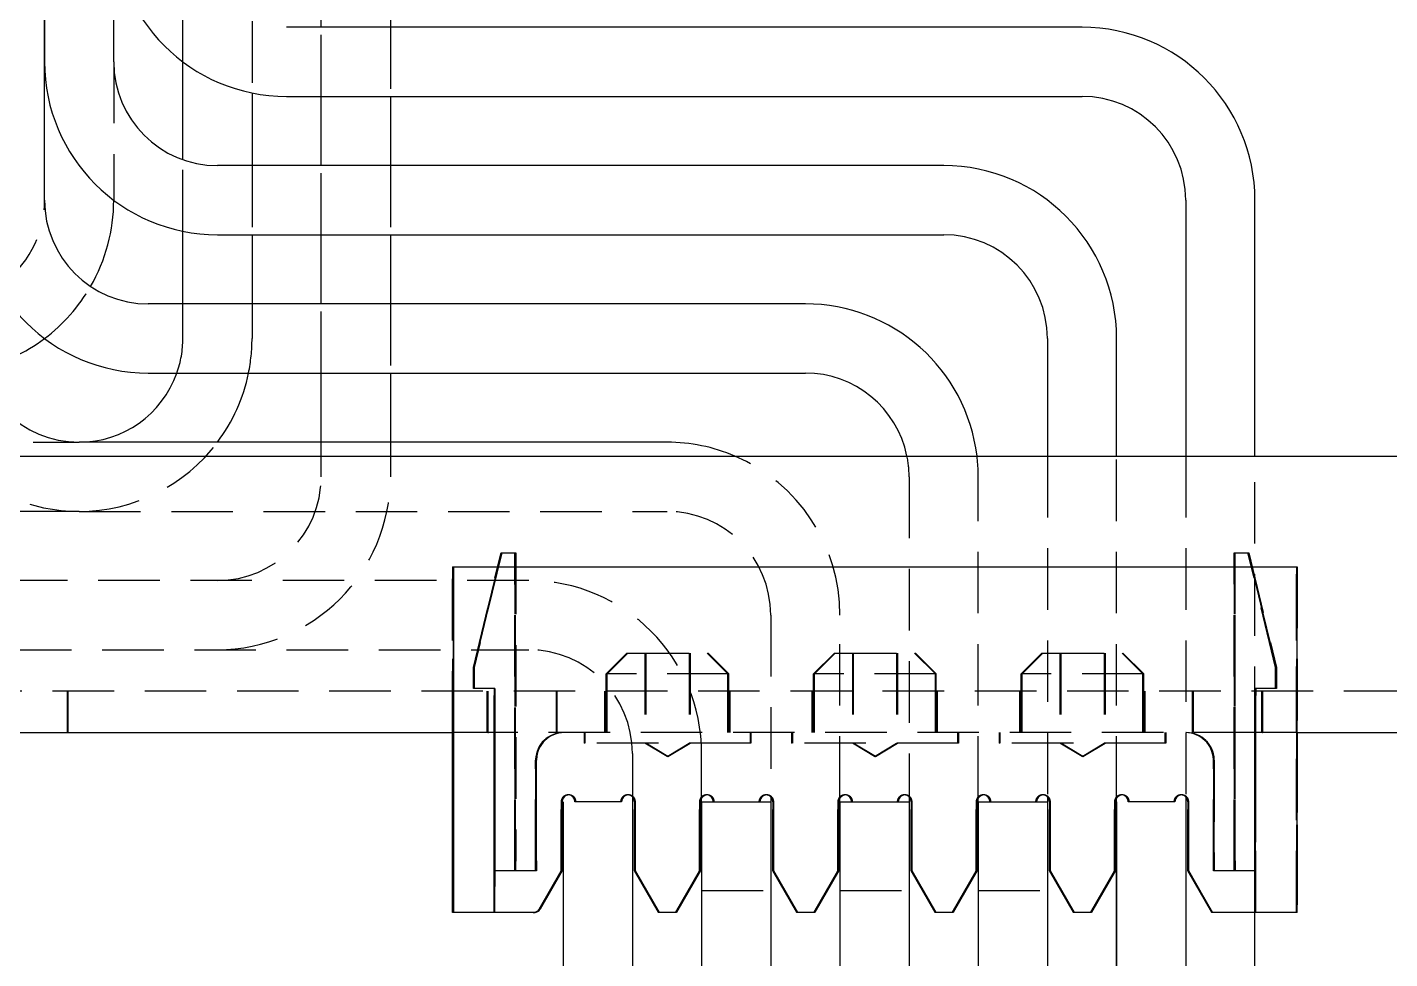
# Model space of a CAD drawing. Header units: millimetres. Extents: x -116965 to 323937, y 291661 to 566926.
# Drawn here: x -23653.8 to -23583.4, y 302900.7 to 302948.9 of the extents above; entities that cross this region are included whole.
import ezdxf

# ---------------------------------------------------------------- set-up
doc = ezdxf.new("R2010")
doc.units = ezdxf.units.MM
doc.linetypes.add('HIDDEN2', pattern=[4.7625, 3.175, -1.5875])
doc.layers.add('ALPHA', color=255, linetype='Continuous')
doc.layers.add('Pointille_Court', color=40, linetype='HIDDEN2', lineweight=25)

msp = doc.modelspace()

# ---------------------------------------------------------------- linework, layer by layer
at = {"layer": 'ALPHA'}
for p, q in [((-23652.882065, 302939.925527), (-23652.882065, 302955.996955)), ((-23652.882065, 302955.996955), (-23652.882065, 302947.068384)), ((-23649.310636, 302947.068384), (-23649.310636, 302955.996955)), ((-23638.596351, 302948.854098), (-23638.596351, 302955.996953)), ((-23635.024922, 302955.996955), (-23635.024922, 302948.854098)), ((-23599.310636, 302948.854098), (-23640.382065, 302948.854098)), ((-23645.739208, 302942.017621), (-23645.739208, 302947.068384)), ((-23642.167779, 302945.463063), (-23642.167779, 302941.711241)), ((-23640.382065, 302945.28267), (-23599.310636, 302945.28267)), ((-23638.596351, 302941.711241), (-23638.596351, 302945.28267)), ((-23635.024922, 302945.28267), (-23635.024922, 302941.711241)), ((-23606.453493, 302941.711241), (-23643.953493, 302941.711241)), ((-23593.953493, 302939.925527), (-23593.953493, 302926.711241)), ((-23590.382065, 302926.711241), (-23590.382065, 302939.925527)), ((-23645.739208, 302934.568384), (-23645.739208, 302938.320206)), ((-23643.953493, 302938.139813), (-23606.453493, 302938.139813)), ((-23642.167779, 302938.139813), (-23642.167779, 302934.568384)), ((-23638.596351, 302934.568384), (-23638.596351, 302938.139813)), ((-23635.024922, 302938.139813), (-23635.024922, 302934.568384)), ((-23613.596351, 302934.568384), (-23647.524922, 302934.568384)), ((-23601.096351, 302932.78267), (-23601.096351, 302926.711241)), ((-23597.524922, 302926.711241), (-23597.524922, 302932.78267)), ((-23647.524922, 302930.996955), (-23613.596351, 302930.996955)), ((-23638.596351, 302927.425527), (-23638.596351, 302930.996955)), ((-23635.024922, 302930.996955), (-23635.024922, 302927.425527)), ((-23620.739208, 302927.425527), (-23651.096351, 302927.425527)), ((-23814.987161, 302926.711241), (-23494.272881, 302926.711241)), ((-23631.772438, 302912.425527), (-23631.772266, 302920.996955)), ((-23631.772266, 302920.996955), (-23631.771858, 302920.996955)), ((-23631.771858, 302920.996955), (-23588.200431, 302920.996955)), ((-23631.771858, 302920.996955), (-23631.771858, 302903.139813)), ((-23588.200431, 302903.139813), (-23588.200431, 302920.996955)), ((-23677.486143, 302912.425527), (-23631.772438, 302912.425527)), ((-23631.813694, 302903.139813), (-23631.813694, 302912.425527)), ((-23631.813114, 302912.425527), (-23631.813114, 302903.139813)), ((-23631.808152, 302903.139813), (-23631.808152, 302912.425527)), ((-23631.807573, 302912.425527), (-23631.807573, 302903.139813)), ((-23631.77798, 302903.139813), (-23631.77798, 302912.425527)), ((-23631.7774, 302912.425527), (-23631.7774, 302903.139813)), ((-23631.772438, 302903.139813), (-23631.772438, 302912.425527)), ((-23588.200431, 302912.425527), (-23542.486725, 302912.425527)), ((-23588.193821, 302903.139813), (-23588.193821, 302912.425527)), ((-23622.524922, 302909.137493), (-23622.524922, 302873.139813)), ((-23618.953493, 302908.854098), (-23618.953493, 302909.064237)), ((-23615.382065, 302909.137493), (-23615.382065, 302908.854098)), ((-23611.810636, 302908.854098), (-23611.810636, 302909.064238)), ((-23608.239208, 302909.137493), (-23608.239208, 302908.854098)), ((-23604.667779, 302908.854098), (-23604.667779, 302909.064238)), ((-23601.096351, 302909.137493), (-23601.096351, 302908.854098)), ((-23597.524922, 302873.139813), (-23597.524922, 302909.064238)), ((-23593.953493, 302909.137493), (-23593.953493, 302873.139813)), ((-23626.164716, 302908.854098), (-23626.164716, 302905.28267)), ((-23626.158107, 302908.854098), (-23626.158107, 302905.28267)), ((-23626.096351, 302908.854098), (-23626.096351, 302819.568384)), ((-23625.486144, 302908.854098), (-23625.492266, 302908.854098)), ((-23625.456551, 302908.854098), (-23625.486144, 302908.854098)), ((-23625.45043, 302908.854098), (-23625.456551, 302908.854098)), ((-23623.093287, 302908.854098), (-23625.45043, 302908.854098)), ((-23623.086679, 302908.854098), (-23623.093287, 302908.854098)), ((-23622.524922, 302908.854098), (-23622.524922, 302819.568384)), ((-23622.385123, 302908.854098), (-23622.385123, 302905.28267)), ((-23622.379001, 302905.28267), (-23622.379001, 302908.854098)), ((-23619.021859, 302908.854098), (-23619.021859, 302905.28267)), ((-23618.953493, 302908.854098), (-23615.382065, 302908.854098)), ((-23618.953493, 302908.854098), (-23618.953493, 302819.568384)), ((-23615.382065, 302908.854098), (-23615.382065, 302819.568384)), ((-23615.242266, 302908.854098), (-23615.242266, 302905.28267)), ((-23615.236144, 302905.28267), (-23615.236144, 302908.854098)), ((-23611.879002, 302908.854098), (-23611.879002, 302905.28267)), ((-23611.810636, 302908.854098), (-23608.239208, 302908.854098)), ((-23611.810636, 302908.854098), (-23611.810636, 302819.568384)), ((-23608.239208, 302908.854098), (-23608.239208, 302819.568384)), ((-23608.099409, 302908.854098), (-23608.099409, 302905.28267)), ((-23608.093287, 302905.28267), (-23608.093287, 302908.854098)), ((-23604.736145, 302908.854098), (-23604.736145, 302905.28267)), ((-23604.667779, 302908.854098), (-23601.096351, 302908.854098)), ((-23604.667779, 302908.854098), (-23604.667779, 302819.568384)), ((-23601.096351, 302908.854098), (-23601.096351, 302819.568384)), ((-23600.956552, 302908.854098), (-23600.956552, 302905.28267)), ((-23600.95043, 302905.28267), (-23600.95043, 302908.854098)), ((-23597.593288, 302908.854098), (-23597.593288, 302905.28267)), ((-23597.524922, 302908.854098), (-23597.524922, 302819.568384)), ((-23596.914716, 302908.854098), (-23596.920837, 302908.854098)), ((-23596.885123, 302908.854098), (-23596.914716, 302908.854098)), ((-23596.879002, 302908.854098), (-23596.885123, 302908.854098)), ((-23594.521859, 302908.854098), (-23596.879002, 302908.854098)), ((-23594.51525, 302908.854098), (-23594.521859, 302908.854098)), ((-23593.953493, 302908.854098), (-23593.953493, 302819.568384)), ((-23593.813695, 302908.854098), (-23593.813695, 302905.28267)), ((-23593.807573, 302905.28267), (-23593.807573, 302908.854098)), ((-23626.164716, 302905.28267), (-23627.298796, 302903.318384)), ((-23626.158107, 302905.28267), (-23627.292188, 302903.318384)), ((-23622.385123, 302905.28267), (-23622.379001, 302905.28267)), ((-23622.385123, 302905.28267), (-23621.147944, 302903.139813)), ((-23621.141822, 302903.139813), (-23622.379001, 302905.28267)), ((-23619.021859, 302905.28267), (-23620.259038, 302903.139813)), ((-23615.242266, 302905.28267), (-23615.236144, 302905.28267)), ((-23615.242266, 302905.28267), (-23614.005087, 302903.139813)), ((-23613.998965, 302903.139813), (-23615.236144, 302905.28267)), ((-23611.879002, 302905.28267), (-23613.116181, 302903.139813)), ((-23608.099409, 302905.28267), (-23608.093287, 302905.28267)), ((-23608.099409, 302905.28267), (-23606.86223, 302903.139813)), ((-23606.856108, 302903.139813), (-23608.093287, 302905.28267)), ((-23604.736145, 302905.28267), (-23605.973324, 302903.139813)), ((-23600.956552, 302905.28267), (-23600.95043, 302905.28267)), ((-23600.956552, 302905.28267), (-23599.719373, 302903.139813)), ((-23599.713251, 302903.139813), (-23600.95043, 302905.28267)), ((-23597.593288, 302905.28267), (-23598.830467, 302903.139813)), ((-23593.813695, 302905.28267), (-23593.807573, 302905.28267)), ((-23593.813695, 302905.28267), (-23592.576516, 302903.139813)), ((-23592.570394, 302903.139813), (-23593.807573, 302905.28267)), ((-23631.813114, 302903.139813), (-23631.813694, 302903.139813)), ((-23631.808152, 302903.139813), (-23631.813114, 302903.139813)), ((-23631.807573, 302903.139813), (-23631.808152, 302903.139813)), ((-23631.77798, 302903.139813), (-23631.807573, 302903.139813)), ((-23631.7774, 302903.139813), (-23631.77798, 302903.139813)), ((-23631.772438, 302903.139813), (-23631.7774, 302903.139813)), ((-23631.771858, 302903.139813), (-23631.772438, 302903.139813)), ((-23627.608091, 302903.139813), (-23631.771858, 302903.139813)), ((-23627.601483, 302903.139813), (-23627.608091, 302903.139813)), ((-23621.147944, 302903.139813), (-23621.141822, 302903.139813)), ((-23620.259038, 302903.139813), (-23621.141822, 302903.139813)), ((-23614.005087, 302903.139813), (-23613.998965, 302903.139813)), ((-23613.116181, 302903.139813), (-23613.998965, 302903.139813)), ((-23606.86223, 302903.139813), (-23606.856108, 302903.139813)), ((-23605.973324, 302903.139813), (-23606.856108, 302903.139813)), ((-23599.719373, 302903.139813), (-23599.713251, 302903.139813)), ((-23598.830467, 302903.139813), (-23599.713251, 302903.139813)), ((-23592.576516, 302903.139813), (-23592.570394, 302903.139813)), ((-23588.200431, 302903.139813), (-23592.570394, 302903.139813)), ((-23590.382065, 302873.139813), (-23590.382065, 302903.139813)), ((-23588.193821, 302903.139813), (-23588.200431, 302903.139813))]:
    msp.add_line(p, q, dxfattribs=at)
for centre, radius, start, end in [((-23640.382065, 302954.211241), 8.928571, 180, 270), ((-23599.310636, 302939.925527), 8.928571, 0, 90), ((-23643.953493, 302947.068384), 8.928571, 180, 270), ((-23643.953493, 302947.068384), 5.357143, 180, 270), ((-23599.310636, 302939.925527), 5.357143, 0, 90), ((-23606.453493, 302932.78267), 8.928571, 0, 90), ((-23647.524922, 302939.925527), 8.928571, 180, 270), ((-23647.524922, 302939.925527), 5.357143, 180, 270), ((-23658.239208, 302939.925527), 8.928571, 330.07356513, 0), ((-23606.453493, 302932.78267), 5.357143, 0, 90), ((-23613.596351, 302925.639813), 8.928571, 6.89210258, 90), ((-23651.096351, 302932.78267), 5.357143, 180, 270), ((-23658.239208, 302939.925527), 8.928571, 283.05194057, 306.86989765), ((-23651.096351, 302932.78267), 5.357143, 270, 340.52877936), ((-23651.096351, 302932.78267), 8.928571, 323.13010235, 348.46304097), ((-23613.596351, 302925.639813), 5.357143, 11.53695903, 90), ((-23620.739208, 302918.496955), 8.928571, 66.92608193, 90), ((-23625.800964, 302908.854098), 0.357143, 91.02115778, 180), ((-23622.729536, 302908.854098), 0.357143, 91.02116224, 180), ((-23618.658107, 302908.854098), 0.357143, 91.02116817, 145.80008541), ((-23615.586679, 302908.854098), 0.357143, 91.02117264, 180), ((-23611.51525, 302908.854098), 0.357143, 91.02117856, 145.80008541), ((-23608.443821, 302908.854098), 0.357143, 91.02118303, 180), ((-23604.372393, 302908.854098), 0.357143, 91.02118895, 145.80008541), ((-23601.300964, 302908.854098), 0.357143, 91.02119342, 180), ((-23597.229536, 302908.854098), 0.357143, 91.02119934, 145.80008541), ((-23594.158107, 302908.854098), 0.357143, 91.02120381, 180), ((-23627.601483, 302903.496955), 0.357143, 270, 330)]:
    msp.add_arc(centre, radius, start, end, dxfattribs=at)
for centre, start_param, end_param in [((-23625.807573, 302908.854098), 4.71238898, 7.853981634), ((-23625.849408, 302908.854098), 4.71238898, 6.215311582), ((-23625.843287, 302908.854098), 4.71238898, 6.223898757), ((-23625.813694, 302908.854098), 4.71238898, 6.274615404), ((-23622.736144, 302908.854098), 4.71238898, 7.853981634), ((-23622.77798, 302908.854098), 5.49572703, 6.215311504), ((-23622.771859, 302908.854098), 5.519729244, 6.223898679), ((-23622.742266, 302908.854098), 4.71238898, 6.274615404), ((-23618.664716, 302908.854098), 4.71238898, 7.853981634), ((-23618.706551, 302908.854098), 4.71238898, 6.2153114), ((-23618.70043, 302908.854098), 4.71238898, 6.223898575), ((-23618.670837, 302908.854098), 4.71238898, 6.274615404), ((-23615.593287, 302908.854098), 4.71238898, 7.853981634), ((-23615.635123, 302908.854098), 5.495726516, 6.215311322), ((-23615.629002, 302908.854098), 5.519728742, 6.223898497), ((-23615.599409, 302908.854098), 4.71238898, 6.274615404), ((-23611.521859, 302908.854098), 4.71238898, 7.853981634), ((-23611.563694, 302908.854098), 4.71238898, 6.215311219), ((-23611.557573, 302908.854098), 4.71238898, 6.223898394), ((-23611.52798, 302908.854098), 4.71238898, 6.274615404), ((-23608.45043, 302908.854098), 4.71238898, 7.853981634), ((-23608.492266, 302908.854098), 5.495726002, 6.215311141), ((-23608.486145, 302908.854098), 5.51972824, 6.223898316), ((-23608.456552, 302908.854098), 4.71238898, 6.274615404), ((-23604.379002, 302908.854098), 4.71238898, 7.853981634), ((-23604.420837, 302908.854098), 4.71238898, 6.215311037), ((-23604.414716, 302908.854098), 4.71238898, 6.223898212), ((-23604.385123, 302908.854098), 4.71238898, 6.274615404), ((-23601.307573, 302908.854098), 4.71238898, 7.853981634), ((-23601.349409, 302908.854098), 5.495725488, 6.215310959), ((-23601.343288, 302908.854098), 5.519727738, 6.223898134), ((-23601.313695, 302908.854098), 4.71238898, 6.274615404), ((-23597.236145, 302908.854098), 4.71238898, 7.853981634), ((-23597.27798, 302908.854098), 4.71238898, 6.215310855), ((-23597.271859, 302908.854098), 4.71238898, 6.22389803), ((-23597.242266, 302908.854098), 4.71238898, 6.274615404), ((-23594.164716, 302908.854098), 4.71238898, 7.853981634), ((-23594.206552, 302908.854098), 5.495724974, 6.215310777), ((-23594.20043, 302908.854098), 5.519727236, 6.223897952), ((-23594.170837, 302908.854098), 4.71238898, 6.274615404), ((-23627.608091, 302903.496955), 3.141592654, 4.188790205)]:
    msp.add_ellipse(centre, major_axis=(0, 0.357143), ratio=0.999999982, start_param=start_param, end_param=end_param, dxfattribs=at)
at = {"layer": 'Pointille_Court'}
for p, q in [((-23645.739208, 302947.068384), (-23645.739208, 302954.211241)), ((-23642.167779, 302949.160478), (-23642.167779, 302945.463063)), ((-23638.596351, 302945.28267), (-23638.596351, 302948.854098)), ((-23635.024922, 302948.854098), (-23635.024922, 302945.28267)), ((-23649.310636, 302947.068384), (-23649.310636, 302939.925527)), ((-23645.739208, 302938.320206), (-23645.739208, 302942.017621)), ((-23642.167779, 302941.711241), (-23642.167779, 302938.139813)), ((-23638.596351, 302938.139813), (-23638.596351, 302941.711241)), ((-23635.024922, 302941.711241), (-23635.024922, 302938.139813)), ((-23645.739208, 302932.78267), (-23645.739208, 302934.568384)), ((-23642.167779, 302934.568384), (-23642.167779, 302932.78267)), ((-23638.596351, 302930.996955), (-23638.596351, 302934.568384)), ((-23635.024922, 302934.568384), (-23635.024922, 302930.996955)), ((-23658.239208, 302927.425527), (-23651.096351, 302927.425527)), ((-23638.596351, 302925.639813), (-23638.596351, 302927.425527)), ((-23635.024922, 302927.425527), (-23635.024922, 302925.639813)), ((-23601.096351, 302926.711241), (-23601.096351, 302909.137493)), ((-23597.524922, 302909.064238), (-23597.524922, 302926.711241)), ((-23593.953493, 302926.711241), (-23593.953493, 302909.137493)), ((-23590.382065, 302903.139813), (-23590.382065, 302926.711241)), ((-23608.239208, 302925.639813), (-23608.239208, 302909.137493)), ((-23604.667779, 302909.064238), (-23604.667779, 302925.639813)), ((-23651.096351, 302923.854098), (-23681.453493, 302923.854098)), ((-23651.096351, 302923.854098), (-23620.739208, 302923.854098)), ((-23629.311041, 302921.711241), (-23630.739662, 302915.78267)), ((-23630.738748, 302915.78267), (-23629.310225, 302921.711241)), ((-23629.275327, 302921.711241), (-23630.703948, 302915.78267)), ((-23630.703033, 302915.78267), (-23629.274511, 302921.711241)), ((-23630.693821, 302915.78267), (-23629.26525, 302921.711241)), ((-23629.311041, 302921.711241), (-23629.310225, 302921.711241)), ((-23629.310225, 302921.711241), (-23629.275327, 302921.711241)), ((-23629.275327, 302921.711241), (-23629.274511, 302921.711241)), ((-23629.274511, 302921.711241), (-23628.560225, 302921.711241)), ((-23628.596888, 302905.795114), (-23628.596756, 302921.711241)), ((-23628.59594, 302921.711241), (-23628.595808, 302905.795114)), ((-23628.561173, 302905.795114), (-23628.561041, 302921.711241)), ((-23628.560225, 302921.711241), (-23628.550964, 302921.711241)), ((-23628.560225, 302921.711241), (-23628.560094, 302905.795114)), ((-23628.550964, 302921.711241), (-23628.550964, 302905.795114)), ((-23591.453859, 302921.711241), (-23591.45403, 302905.78832)), ((-23591.453859, 302921.711241), (-23591.453057, 302921.711241)), ((-23591.453057, 302921.711241), (-23591.418145, 302921.711241)), ((-23591.452951, 302905.799558), (-23591.453057, 302921.711241)), ((-23591.418145, 302921.711241), (-23591.418316, 302905.78832)), ((-23591.418145, 302921.711241), (-23591.417343, 302921.711241)), ((-23591.417343, 302921.711241), (-23590.703057, 302921.711241)), ((-23591.417236, 302905.799558), (-23591.417343, 302921.711241)), ((-23591.408107, 302905.799558), (-23591.408107, 302921.711241)), ((-23589.311066, 302915.78267), (-23590.739574, 302921.711241)), ((-23590.738771, 302921.711241), (-23589.31016, 302915.78267)), ((-23589.275352, 302915.78267), (-23590.703859, 302921.711241)), ((-23590.703057, 302921.711241), (-23590.693821, 302921.711241)), ((-23590.703057, 302921.711241), (-23589.274446, 302915.78267)), ((-23590.693821, 302921.711241), (-23589.26525, 302915.78267)), ((-23631.813694, 302920.996955), (-23631.813286, 302920.996955)), ((-23631.813694, 302912.425527), (-23631.813694, 302920.996955)), ((-23631.813286, 302920.996955), (-23631.813114, 302912.425527)), ((-23631.813286, 302920.996955), (-23631.807981, 302920.996955)), ((-23631.808152, 302912.425527), (-23631.807981, 302920.996955)), ((-23631.807981, 302920.996955), (-23631.807573, 302920.996955)), ((-23631.807573, 302920.996955), (-23631.77798, 302920.996955)), ((-23631.807573, 302920.996955), (-23631.807573, 302912.425527)), ((-23631.77798, 302920.996955), (-23631.777572, 302920.996955)), ((-23631.77798, 302912.425527), (-23631.77798, 302920.996955)), ((-23631.777572, 302920.996955), (-23631.7774, 302912.425527)), ((-23631.777572, 302920.996955), (-23631.772266, 302920.996955)), ((-23631.76525, 302920.996955), (-23631.76525, 302903.139813)), ((-23588.242266, 302920.996955), (-23588.242266, 302903.139813)), ((-23588.241687, 302912.425527), (-23588.241858, 302920.996955)), ((-23588.236553, 302920.996955), (-23588.236725, 302912.425527)), ((-23588.236145, 302903.139813), (-23588.236145, 302920.996955)), ((-23588.206552, 302920.996955), (-23588.206552, 302903.139813)), ((-23588.205972, 302912.425527), (-23588.206144, 302920.996955)), ((-23588.200839, 302920.996955), (-23588.20101, 302912.425527)), ((-23588.200431, 302920.996955), (-23588.193821, 302920.996955)), ((-23588.193821, 302912.425527), (-23588.193821, 302920.996955)), ((-23627.882065, 302920.28267), (-23654.667779, 302920.28267)), ((-23615.382065, 302918.496955), (-23615.382065, 302909.137493)), ((-23611.810636, 302909.064238), (-23611.810636, 302918.496955)), ((-23654.667779, 302916.711241), (-23627.882065, 302916.711241)), ((-23622.810634, 302916.53267), (-23623.882062, 302915.461241)), ((-23622.774919, 302916.53267), (-23623.846348, 302915.461241)), ((-23622.76525, 302916.53267), (-23623.836679, 302915.461241)), ((-23622.810634, 302916.53267), (-23622.810633, 302916.53267)), ((-23622.810633, 302916.53267), (-23622.774919, 302916.53267)), ((-23622.774919, 302916.53267), (-23622.774919, 302916.53267)), ((-23622.774919, 302916.53267), (-23618.632062, 302916.53267)), ((-23621.882062, 302916.53267), (-23621.882062, 302912.425527)), ((-23621.846348, 302916.53267), (-23621.846348, 302912.425527)), ((-23621.836679, 302916.53267), (-23621.836679, 302912.425527)), ((-23619.596348, 302916.53267), (-23619.596348, 302912.425527)), ((-23619.560634, 302916.53267), (-23619.560634, 302912.425527)), ((-23619.550964, 302916.53267), (-23619.550964, 302912.425527)), ((-23618.667776, 302916.53267), (-23617.596348, 302915.461241)), ((-23618.632062, 302916.53267), (-23618.622393, 302916.53267)), ((-23618.632062, 302916.53267), (-23617.560634, 302915.461241)), ((-23618.622393, 302916.53267), (-23617.550964, 302915.461241)), ((-23612.096348, 302916.53267), (-23613.167777, 302915.461241)), ((-23612.060634, 302916.53267), (-23613.132062, 302915.461241)), ((-23612.050964, 302916.53267), (-23613.122393, 302915.461241)), ((-23612.096348, 302916.53267), (-23612.096348, 302916.53267)), ((-23612.096348, 302916.53267), (-23612.060634, 302916.53267)), ((-23612.060634, 302916.53267), (-23612.060634, 302916.53267)), ((-23612.060634, 302916.53267), (-23607.917777, 302916.53267)), ((-23611.167777, 302916.53267), (-23611.167777, 302912.425527)), ((-23611.132062, 302916.53267), (-23611.132062, 302912.425527)), ((-23611.122393, 302916.53267), (-23611.122393, 302912.425527)), ((-23608.882062, 302916.53267), (-23608.882062, 302912.425527)), ((-23608.846348, 302916.53267), (-23608.846348, 302912.425527)), ((-23608.836679, 302916.53267), (-23608.836679, 302912.425527)), ((-23607.953491, 302916.53267), (-23606.882062, 302915.461241)), ((-23607.917777, 302916.53267), (-23607.908107, 302916.53267)), ((-23607.917777, 302916.53267), (-23606.846348, 302915.461241)), ((-23607.908107, 302916.53267), (-23606.836679, 302915.461241)), ((-23601.382062, 302916.53267), (-23602.453491, 302915.461241)), ((-23601.346348, 302916.53267), (-23602.417777, 302915.461241)), ((-23601.336679, 302916.53267), (-23602.408107, 302915.461241)), ((-23601.382062, 302916.53267), (-23601.382062, 302916.53267)), ((-23601.382062, 302916.53267), (-23601.346348, 302916.53267)), ((-23601.346348, 302916.53267), (-23601.346348, 302916.53267)), ((-23601.346348, 302916.53267), (-23597.203491, 302916.53267)), ((-23600.453491, 302916.53267), (-23600.453491, 302912.425527)), ((-23600.417777, 302916.53267), (-23600.417777, 302912.425527)), ((-23600.408107, 302916.53267), (-23600.408107, 302912.425527)), ((-23598.167777, 302916.53267), (-23598.167777, 302912.425527)), ((-23598.132062, 302916.53267), (-23598.132062, 302912.425527)), ((-23598.122393, 302916.53267), (-23598.122393, 302912.425527)), ((-23597.239205, 302916.53267), (-23596.167777, 302915.461241)), ((-23597.203491, 302916.53267), (-23597.193821, 302916.53267)), ((-23597.203491, 302916.53267), (-23596.132062, 302915.461241)), ((-23597.193821, 302916.53267), (-23596.122393, 302915.461241)), ((-23630.739662, 302915.78267), (-23630.739671, 302914.711241)), ((-23630.738748, 302915.78267), (-23630.739662, 302915.78267)), ((-23630.738739, 302914.711241), (-23630.738748, 302915.78267)), ((-23630.703948, 302915.78267), (-23630.703957, 302914.711241)), ((-23630.703033, 302915.78267), (-23630.703948, 302915.78267)), ((-23630.703024, 302914.711241), (-23630.703033, 302915.78267)), ((-23630.693821, 302914.711241), (-23630.693821, 302915.78267)), ((-23623.882062, 302912.425527), (-23623.882062, 302915.461241)), ((-23623.846348, 302915.461241), (-23623.882062, 302915.461241)), ((-23623.882062, 302915.461241), (-23623.882062, 302915.461241)), ((-23623.846348, 302912.425527), (-23623.846348, 302915.461241)), ((-23617.560634, 302915.461241), (-23623.846348, 302915.461241)), ((-23623.846348, 302915.461241), (-23623.846348, 302915.461241)), ((-23623.836679, 302912.425527), (-23623.836679, 302915.461241)), ((-23617.596348, 302912.425527), (-23617.596348, 302915.461241)), ((-23617.550964, 302915.461241), (-23617.560634, 302915.461241)), ((-23617.560634, 302912.425527), (-23617.560634, 302915.461241)), ((-23617.550964, 302912.425527), (-23617.550964, 302915.461241)), ((-23613.167777, 302912.425527), (-23613.167777, 302915.461241)), ((-23613.132062, 302915.461241), (-23613.167777, 302915.461241)), ((-23613.167777, 302915.461241), (-23613.167777, 302915.461241)), ((-23613.132062, 302912.425527), (-23613.132062, 302915.461241)), ((-23606.846348, 302915.461241), (-23613.132062, 302915.461241)), ((-23613.132062, 302915.461241), (-23613.132062, 302915.461241)), ((-23613.122393, 302912.425527), (-23613.122393, 302915.461241)), ((-23606.882062, 302912.425527), (-23606.882062, 302915.461241)), ((-23606.836679, 302915.461241), (-23606.846348, 302915.461241)), ((-23606.846348, 302912.425527), (-23606.846348, 302915.461241)), ((-23606.836679, 302912.425527), (-23606.836679, 302915.461241)), ((-23602.453491, 302912.425527), (-23602.453491, 302915.461241)), ((-23602.417777, 302915.461241), (-23602.453491, 302915.461241)), ((-23602.453491, 302915.461241), (-23602.453491, 302915.461241)), ((-23602.417777, 302912.425527), (-23602.417777, 302915.461241)), ((-23596.132062, 302915.461241), (-23602.417777, 302915.461241)), ((-23602.417777, 302915.461241), (-23602.417777, 302915.461241)), ((-23602.408107, 302912.425527), (-23602.408107, 302915.461241)), ((-23596.167777, 302912.425527), (-23596.167777, 302915.461241)), ((-23596.122393, 302915.461241), (-23596.132062, 302915.461241)), ((-23596.132062, 302912.425527), (-23596.132062, 302915.461241)), ((-23596.122393, 302912.425527), (-23596.122393, 302915.461241)), ((-23589.311077, 302914.711241), (-23589.311066, 302915.78267)), ((-23589.31016, 302915.78267), (-23589.311066, 302915.78267)), ((-23589.31016, 302915.78267), (-23589.310153, 302914.711241)), ((-23589.275363, 302914.711241), (-23589.275352, 302915.78267)), ((-23589.274446, 302915.78267), (-23589.275352, 302915.78267)), ((-23589.274446, 302915.78267), (-23589.274439, 302914.711241)), ((-23589.26525, 302915.78267), (-23589.26525, 302914.711241)), ((-23630.738739, 302914.711241), (-23630.739671, 302914.711241)), ((-23630.703957, 302914.711241), (-23630.738739, 302914.711241)), ((-23630.703024, 302914.711241), (-23630.703957, 302914.711241)), ((-23629.631596, 302914.711241), (-23630.703024, 302914.711241)), ((-23629.668242, 302914.711241), (-23629.668316, 302905.795114)), ((-23629.667236, 302905.795114), (-23629.66731, 302914.711241)), ((-23629.632528, 302914.711241), (-23629.632602, 302905.795114)), ((-23629.622393, 302914.711241), (-23629.631596, 302914.711241)), ((-23629.631522, 302905.795114), (-23629.631596, 302914.711241)), ((-23629.622393, 302914.344394), (-23629.622393, 302914.711241)), ((-23590.382601, 302905.78832), (-23590.382506, 302914.711241)), ((-23590.382506, 302914.711241), (-23590.381582, 302914.711241)), ((-23590.346792, 302914.711241), (-23590.381582, 302914.711241)), ((-23590.381582, 302914.711241), (-23590.381522, 302905.799558)), ((-23590.346887, 302905.78832), (-23590.346792, 302914.711241)), ((-23590.346792, 302914.711241), (-23590.345867, 302914.711241)), ((-23589.274439, 302914.711241), (-23590.345867, 302914.711241)), ((-23590.345867, 302914.711241), (-23590.345808, 302905.799558)), ((-23590.336679, 302914.711241), (-23590.336679, 302914.344394)), ((-23589.26525, 302914.711241), (-23589.274439, 302914.711241)), ((-23492.13084, 302914.568384), (-23817.130834, 302914.568384)), ((-23651.704055, 302912.425527), (-23651.704055, 302914.568384)), ((-23651.702926, 302912.425527), (-23651.702926, 302914.568384)), ((-23651.66834, 302912.425527), (-23651.66834, 302914.568384)), ((-23651.667211, 302912.425527), (-23651.667211, 302914.568384)), ((-23651.658107, 302912.425527), (-23651.658107, 302914.568384)), ((-23630.025531, 302912.425527), (-23630.025531, 302914.568384)), ((-23630.024307, 302912.425527), (-23630.024307, 302914.568384)), ((-23629.989817, 302912.425527), (-23629.989817, 302914.568384)), ((-23629.988593, 302912.425527), (-23629.988593, 302914.568384)), ((-23629.979536, 302912.425527), (-23629.979536, 302914.568384)), ((-23629.670257, 302912.425527), (-23629.670296, 302914.344394)), ((-23629.665257, 302914.344394), (-23629.665295, 302912.425527)), ((-23629.634543, 302912.425527), (-23629.634581, 302914.344394)), ((-23629.629543, 302914.344394), (-23629.629581, 302912.425527)), ((-23629.622393, 302914.344394), (-23629.622393, 302912.425527)), ((-23626.454103, 302912.425527), (-23626.454103, 302914.568384)), ((-23626.452878, 302912.425527), (-23626.452878, 302914.568384)), ((-23626.418388, 302912.425527), (-23626.418388, 302914.568384)), ((-23626.417164, 302912.425527), (-23626.417164, 302914.568384)), ((-23626.408107, 302912.425527), (-23626.408107, 302914.568384)), ((-23623.953491, 302912.425527), (-23623.953491, 302914.568384)), ((-23623.917776, 302912.425527), (-23623.917776, 302914.568384)), ((-23623.908107, 302912.425527), (-23623.908107, 302914.568384)), ((-23617.524919, 302912.425527), (-23617.524919, 302914.568384)), ((-23617.489205, 302912.425527), (-23617.489205, 302914.568384)), ((-23617.479536, 302912.425527), (-23617.479536, 302914.568384)), ((-23613.239205, 302912.425527), (-23613.239205, 302914.568384)), ((-23613.203491, 302912.425527), (-23613.203491, 302914.568384)), ((-23613.193821, 302912.425527), (-23613.193821, 302914.568384)), ((-23606.810634, 302912.425527), (-23606.810634, 302914.568384)), ((-23606.774919, 302912.425527), (-23606.774919, 302914.568384)), ((-23606.76525, 302912.425527), (-23606.76525, 302914.568384)), ((-23602.52492, 302912.425527), (-23602.52492, 302914.568384)), ((-23602.489205, 302912.425527), (-23602.489205, 302914.568384)), ((-23602.479536, 302912.425527), (-23602.479536, 302914.568384)), ((-23596.096348, 302912.425527), (-23596.096348, 302914.568384)), ((-23596.060634, 302912.425527), (-23596.060634, 302914.568384)), ((-23596.050964, 302912.425527), (-23596.050964, 302914.568384)), ((-23593.59696, 302912.425527), (-23593.59696, 302914.568384)), ((-23593.595736, 302912.425527), (-23593.595736, 302914.568384)), ((-23593.561246, 302912.425527), (-23593.561246, 302914.568384)), ((-23593.560022, 302912.425527), (-23593.560022, 302914.568384)), ((-23593.550964, 302912.425527), (-23593.550964, 302914.568384)), ((-23590.384582, 302914.344394), (-23590.384544, 302912.425527)), ((-23590.379582, 302912.425527), (-23590.379543, 302914.344394)), ((-23590.348868, 302914.344394), (-23590.348829, 302912.425527)), ((-23590.343867, 302912.425527), (-23590.343829, 302914.344394)), ((-23590.336679, 302912.425527), (-23590.336679, 302914.344394)), ((-23590.025532, 302912.425527), (-23590.025532, 302914.568384)), ((-23590.024308, 302912.425527), (-23590.024308, 302914.568384)), ((-23589.989818, 302912.425527), (-23589.989818, 302914.568384)), ((-23589.988593, 302912.425527), (-23589.988593, 302914.568384)), ((-23589.979536, 302912.425527), (-23589.979536, 302914.568384)), ((-23629.986724, 302912.425527), (-23631.772438, 302912.425527)), ((-23629.986724, 302912.425527), (-23629.961477, 302912.425527)), ((-23629.629581, 302912.425527), (-23629.961477, 302912.425527)), ((-23629.665363, 302903.139813), (-23629.665363, 302912.425527)), ((-23629.629649, 302903.139813), (-23629.629649, 302912.425527)), ((-23590.344235, 302912.425527), (-23629.629581, 302912.425527)), ((-23629.622393, 302912.425527), (-23629.622393, 302903.139813)), ((-23625.024919, 302912.425527), (-23625.024919, 302911.889813)), ((-23624.989205, 302911.889813), (-23625.024919, 302911.889813)), ((-23625.024919, 302911.889813), (-23625.024919, 302911.889813)), ((-23624.989205, 302912.425527), (-23624.989205, 302911.889813)), ((-23616.417776, 302911.889813), (-23624.989205, 302911.889813)), ((-23624.989205, 302911.889813), (-23624.989205, 302911.889813)), ((-23624.979536, 302912.425527), (-23624.979536, 302911.889813)), ((-23620.739205, 302911.203115), (-23621.882062, 302911.889813)), ((-23620.703491, 302911.203115), (-23621.846348, 302911.889813)), ((-23620.693821, 302911.203115), (-23621.836679, 302911.889813)), ((-23620.739205, 302911.203115), (-23619.596348, 302911.889813)), ((-23620.703491, 302911.203115), (-23619.560634, 302911.889813)), ((-23620.693821, 302911.203115), (-23619.550964, 302911.889813)), ((-23616.453491, 302912.425527), (-23616.453491, 302911.889813)), ((-23616.417776, 302912.425527), (-23616.417776, 302911.889813)), ((-23616.408107, 302911.889813), (-23616.417776, 302911.889813)), ((-23616.408107, 302912.425527), (-23616.408107, 302911.889813)), ((-23614.310634, 302912.425527), (-23614.310634, 302911.889813)), ((-23614.274919, 302911.889813), (-23614.310634, 302911.889813)), ((-23614.310634, 302911.889813), (-23614.310634, 302911.889813)), ((-23614.274919, 302912.425527), (-23614.274919, 302911.889813)), ((-23605.703491, 302911.889813), (-23614.274919, 302911.889813)), ((-23614.274919, 302911.889813), (-23614.274919, 302911.889813)), ((-23614.26525, 302912.425527), (-23614.26525, 302911.889813)), ((-23610.024919, 302911.203115), (-23611.167777, 302911.889813)), ((-23609.989205, 302911.203115), (-23611.132062, 302911.889813)), ((-23609.979536, 302911.203115), (-23611.122393, 302911.889813)), ((-23610.024919, 302911.203115), (-23608.882062, 302911.889813)), ((-23609.989205, 302911.203115), (-23608.846348, 302911.889813)), ((-23609.979536, 302911.203115), (-23608.836679, 302911.889813)), ((-23605.739205, 302912.425527), (-23605.739205, 302911.889813)), ((-23605.703491, 302912.425527), (-23605.703491, 302911.889813)), ((-23605.693821, 302911.889813), (-23605.703491, 302911.889813)), ((-23605.693821, 302912.425527), (-23605.693821, 302911.889813)), ((-23603.596348, 302912.425527), (-23603.596348, 302911.889813)), ((-23603.560634, 302911.889813), (-23603.596348, 302911.889813)), ((-23603.596348, 302911.889813), (-23603.596348, 302911.889813)), ((-23603.560634, 302912.425527), (-23603.560634, 302911.889813)), ((-23594.989205, 302911.889813), (-23603.560634, 302911.889813)), ((-23603.560634, 302911.889813), (-23603.560634, 302911.889813)), ((-23603.550964, 302912.425527), (-23603.550964, 302911.889813)), ((-23599.310634, 302911.203115), (-23600.453491, 302911.889813)), ((-23599.27492, 302911.203115), (-23600.417777, 302911.889813)), ((-23599.26525, 302911.203115), (-23600.408107, 302911.889813)), ((-23599.310634, 302911.203115), (-23598.167777, 302911.889813)), ((-23599.27492, 302911.203115), (-23598.132062, 302911.889813)), ((-23599.26525, 302911.203115), (-23598.122393, 302911.889813)), ((-23595.02492, 302912.425527), (-23595.02492, 302911.889813)), ((-23594.989205, 302912.425527), (-23594.989205, 302911.889813)), ((-23594.979536, 302911.889813), (-23594.989205, 302911.889813)), ((-23594.979536, 302912.425527), (-23594.979536, 302911.889813)), ((-23590.384476, 302903.139813), (-23590.384476, 302912.425527)), ((-23590.348762, 302903.139813), (-23590.348762, 302912.425527)), ((-23590.344235, 302912.425527), (-23590.343935, 302912.425527)), ((-23590.343935, 302912.425527), (-23590.343867, 302912.425527)), ((-23590.011971, 302912.425527), (-23590.343867, 302912.425527)), ((-23590.336679, 302903.139813), (-23590.336679, 302912.425527)), ((-23590.011971, 302912.425527), (-23589.986724, 302912.425527)), ((-23588.20101, 302912.425527), (-23589.986724, 302912.425527)), ((-23588.241687, 302903.139813), (-23588.241687, 302912.425527)), ((-23588.236724, 302912.425527), (-23588.236724, 302903.139813)), ((-23588.205972, 302903.139813), (-23588.205972, 302912.425527)), ((-23588.20101, 302912.425527), (-23588.200431, 302912.425527)), ((-23588.20101, 302912.425527), (-23588.20101, 302903.139813)), ((-23622.524922, 302911.354098), (-23622.524922, 302909.137493)), ((-23618.953493, 302909.064237), (-23618.953493, 302911.354098)), ((-23629.668539, 302905.799688), (-23629.668574, 302911.046812)), ((-23629.666979, 302911.046812), (-23629.667014, 302905.799688)), ((-23629.632824, 302905.799688), (-23629.632859, 302911.046812)), ((-23629.631265, 302911.046812), (-23629.631299, 302905.799688)), ((-23627.525716, 302910.996955), (-23627.525682, 302905.799688)), ((-23627.524157, 302905.799688), (-23627.524122, 302910.996955)), ((-23627.490002, 302910.996955), (-23627.489967, 302905.799688)), ((-23627.488442, 302905.799688), (-23627.488408, 302910.996955)), ((-23627.479536, 302905.799688), (-23627.479536, 302910.996955)), ((-23592.525682, 302905.799688), (-23592.525717, 302910.996955)), ((-23592.524123, 302910.996955), (-23592.524157, 302905.799688)), ((-23592.489968, 302905.799688), (-23592.490002, 302910.996955)), ((-23592.488408, 302910.996955), (-23592.488443, 302905.799688)), ((-23592.479536, 302910.996955), (-23592.479536, 302905.799688)), ((-23590.38286, 302911.046812), (-23590.382825, 302905.799688)), ((-23590.3813, 302905.799688), (-23590.381265, 302911.046812)), ((-23590.347146, 302911.046812), (-23590.347111, 302905.799688)), ((-23590.345586, 302905.799688), (-23590.345551, 302911.046812)), ((-23625.843287, 302909.211241), (-23625.849408, 302909.211241)), ((-23625.807573, 302909.211241), (-23625.813694, 302909.211241)), ((-23622.771859, 302909.211241), (-23622.77798, 302909.211241)), ((-23622.736144, 302909.211241), (-23622.742266, 302909.211241)), ((-23618.70043, 302909.211241), (-23618.706551, 302909.211241)), ((-23618.664716, 302909.211241), (-23618.670837, 302909.211241)), ((-23615.629002, 302909.211241), (-23615.635123, 302909.211241)), ((-23615.593287, 302909.211241), (-23615.599409, 302909.211241)), ((-23611.557573, 302909.211241), (-23611.563694, 302909.211241)), ((-23611.521859, 302909.211241), (-23611.52798, 302909.211241)), ((-23608.486145, 302909.211241), (-23608.492266, 302909.211241)), ((-23608.45043, 302909.211241), (-23608.456552, 302909.211241)), ((-23604.414716, 302909.211241), (-23604.420837, 302909.211241)), ((-23604.379002, 302909.211241), (-23604.385123, 302909.211241)), ((-23601.343288, 302909.211241), (-23601.349409, 302909.211241)), ((-23601.307573, 302909.211241), (-23601.313695, 302909.211241)), ((-23597.271859, 302909.211241), (-23597.27798, 302909.211241)), ((-23597.236145, 302909.211241), (-23597.242266, 302909.211241)), ((-23594.20043, 302909.211241), (-23594.206552, 302909.211241)), ((-23594.164716, 302909.211241), (-23594.170837, 302909.211241)), ((-23626.206551, 302905.28267), (-23626.206551, 302908.854098)), ((-23626.20043, 302908.854098), (-23626.20043, 302905.28267)), ((-23626.170837, 302905.28267), (-23626.170837, 302908.854098)), ((-23622.420837, 302908.854098), (-23622.420837, 302905.28267)), ((-23622.414716, 302905.28267), (-23622.414716, 302908.854098)), ((-23622.372393, 302905.28267), (-23622.372393, 302908.854098)), ((-23619.063694, 302905.28267), (-23619.063694, 302908.854098)), ((-23619.057573, 302908.854098), (-23619.057573, 302905.28267)), ((-23619.02798, 302905.28267), (-23619.02798, 302908.854098)), ((-23619.01525, 302908.854098), (-23619.01525, 302905.28267)), ((-23615.27798, 302908.854098), (-23615.27798, 302905.28267)), ((-23615.271859, 302905.28267), (-23615.271859, 302908.854098)), ((-23615.229536, 302905.28267), (-23615.229536, 302908.854098)), ((-23611.920837, 302905.28267), (-23611.920837, 302908.854098)), ((-23611.914716, 302908.854098), (-23611.914716, 302905.28267)), ((-23611.885123, 302905.28267), (-23611.885123, 302908.854098)), ((-23611.872393, 302908.854098), (-23611.872393, 302905.28267)), ((-23608.135123, 302908.854098), (-23608.135123, 302905.28267)), ((-23608.129002, 302905.28267), (-23608.129002, 302908.854098)), ((-23608.086679, 302905.28267), (-23608.086679, 302908.854098)), ((-23604.77798, 302905.28267), (-23604.77798, 302908.854098)), ((-23604.771859, 302908.854098), (-23604.771859, 302905.28267)), ((-23604.742266, 302905.28267), (-23604.742266, 302908.854098)), ((-23604.729536, 302908.854098), (-23604.729536, 302905.28267)), ((-23600.992266, 302908.854098), (-23600.992266, 302905.28267)), ((-23600.986145, 302905.28267), (-23600.986145, 302908.854098)), ((-23600.943821, 302905.28267), (-23600.943821, 302908.854098)), ((-23597.635123, 302905.28267), (-23597.635123, 302908.854098)), ((-23597.629002, 302908.854098), (-23597.629002, 302905.28267)), ((-23597.599409, 302905.28267), (-23597.599409, 302908.854098)), ((-23597.586679, 302908.854098), (-23597.586679, 302905.28267)), ((-23593.849409, 302908.854098), (-23593.849409, 302905.28267)), ((-23593.843288, 302905.28267), (-23593.843288, 302908.854098)), ((-23593.800964, 302905.28267), (-23593.800964, 302908.854098)), ((-23628.550964, 302905.28267), (-23628.550964, 302905.795114)), ((-23627.479536, 302905.799688), (-23627.479536, 302905.28267)), ((-23592.479536, 302905.28267), (-23592.479536, 302905.799688)), ((-23591.408107, 302905.799558), (-23591.408107, 302905.28267)), ((-23629.668418, 302905.28267), (-23629.668437, 302905.28267)), ((-23629.667134, 302905.28267), (-23629.668418, 302905.28267)), ((-23629.667116, 302905.28267), (-23629.667134, 302905.28267)), ((-23629.632722, 302905.28267), (-23629.667116, 302905.28267)), ((-23629.632704, 302905.28267), (-23629.632722, 302905.28267)), ((-23629.63142, 302905.28267), (-23629.632704, 302905.28267)), ((-23629.631401, 302905.28267), (-23629.63142, 302905.28267)), ((-23627.488544, 302905.28267), (-23629.631401, 302905.28267)), ((-23627.479536, 302905.28267), (-23627.488544, 302905.28267)), ((-23627.340632, 302903.318384), (-23626.206551, 302905.28267)), ((-23626.20043, 302905.28267), (-23627.334511, 302903.318384)), ((-23627.304918, 302903.318384), (-23626.170837, 302905.28267)), ((-23626.206551, 302905.28267), (-23626.20043, 302905.28267)), ((-23626.170837, 302905.28267), (-23626.164716, 302905.28267)), ((-23622.420837, 302905.28267), (-23622.414716, 302905.28267)), ((-23622.420837, 302905.28267), (-23621.183658, 302903.139813)), ((-23621.177537, 302903.139813), (-23622.414716, 302905.28267)), ((-23621.135214, 302903.139813), (-23622.372393, 302905.28267)), ((-23620.300873, 302903.139813), (-23619.063694, 302905.28267)), ((-23619.057573, 302905.28267), (-23620.294752, 302903.139813)), ((-23620.265159, 302903.139813), (-23619.02798, 302905.28267)), ((-23619.01525, 302905.28267), (-23620.252429, 302903.139813)), ((-23619.063694, 302905.28267), (-23619.057573, 302905.28267)), ((-23619.02798, 302905.28267), (-23619.021859, 302905.28267)), ((-23615.27798, 302905.28267), (-23615.271859, 302905.28267)), ((-23615.27798, 302905.28267), (-23614.040801, 302903.139813)), ((-23614.03468, 302903.139813), (-23615.271859, 302905.28267)), ((-23613.992357, 302903.139813), (-23615.229536, 302905.28267)), ((-23613.158016, 302903.139813), (-23611.920837, 302905.28267)), ((-23611.914716, 302905.28267), (-23613.151895, 302903.139813)), ((-23613.122302, 302903.139813), (-23611.885123, 302905.28267)), ((-23611.872393, 302905.28267), (-23613.109572, 302903.139813)), ((-23611.920837, 302905.28267), (-23611.914716, 302905.28267)), ((-23611.885123, 302905.28267), (-23611.879002, 302905.28267)), ((-23608.135123, 302905.28267), (-23608.129002, 302905.28267)), ((-23608.135123, 302905.28267), (-23606.897944, 302903.139813)), ((-23606.891823, 302903.139813), (-23608.129002, 302905.28267)), ((-23606.849499, 302903.139813), (-23608.086679, 302905.28267)), ((-23606.015159, 302903.139813), (-23604.77798, 302905.28267)), ((-23604.771859, 302905.28267), (-23606.009038, 302903.139813)), ((-23605.979445, 302903.139813), (-23604.742266, 302905.28267)), ((-23604.729536, 302905.28267), (-23605.966715, 302903.139813)), ((-23604.77798, 302905.28267), (-23604.771859, 302905.28267)), ((-23604.742266, 302905.28267), (-23604.736145, 302905.28267)), ((-23600.992266, 302905.28267), (-23600.986145, 302905.28267)), ((-23600.992266, 302905.28267), (-23599.755087, 302903.139813)), ((-23599.748966, 302903.139813), (-23600.986145, 302905.28267)), ((-23599.706642, 302903.139813), (-23600.943821, 302905.28267)), ((-23598.872302, 302903.139813), (-23597.635123, 302905.28267)), ((-23597.629002, 302905.28267), (-23598.866181, 302903.139813)), ((-23598.836588, 302903.139813), (-23597.599409, 302905.28267)), ((-23597.586679, 302905.28267), (-23598.823858, 302903.139813)), ((-23597.635123, 302905.28267), (-23597.629002, 302905.28267)), ((-23597.599409, 302905.28267), (-23597.593288, 302905.28267)), ((-23593.849409, 302905.28267), (-23593.843288, 302905.28267)), ((-23593.849409, 302905.28267), (-23592.61223, 302903.139813)), ((-23592.606109, 302903.139813), (-23593.843288, 302905.28267)), ((-23592.563785, 302903.139813), (-23593.800964, 302905.28267)), ((-23592.524259, 302905.28267), (-23592.52558, 302905.28267)), ((-23592.489866, 302905.28267), (-23592.524259, 302905.28267)), ((-23592.488545, 302905.28267), (-23592.489866, 302905.28267)), ((-23590.345688, 302905.28267), (-23592.488545, 302905.28267)), ((-23590.336679, 302905.28267), (-23590.345688, 302905.28267)), ((-23618.953493, 302904.28267), (-23615.382065, 302904.28267)), ((-23611.810636, 302904.28267), (-23608.239208, 302904.28267)), ((-23604.667779, 302904.28267), (-23601.096351, 302904.28267)), ((-23621.183658, 302903.139813), (-23621.177537, 302903.139813)), ((-23621.147944, 302903.139813), (-23621.177537, 302903.139813)), ((-23620.252429, 302903.139813), (-23620.259038, 302903.139813)), ((-23614.040801, 302903.139813), (-23614.03468, 302903.139813)), ((-23614.005087, 302903.139813), (-23614.03468, 302903.139813)), ((-23613.109572, 302903.139813), (-23613.116181, 302903.139813)), ((-23606.897944, 302903.139813), (-23606.891823, 302903.139813)), ((-23606.86223, 302903.139813), (-23606.891823, 302903.139813)), ((-23605.966715, 302903.139813), (-23605.973324, 302903.139813)), ((-23599.755087, 302903.139813), (-23599.748966, 302903.139813)), ((-23599.719373, 302903.139813), (-23599.748966, 302903.139813)), ((-23598.823858, 302903.139813), (-23598.830467, 302903.139813)), ((-23592.61223, 302903.139813), (-23592.606109, 302903.139813)), ((-23592.576516, 302903.139813), (-23592.606109, 302903.139813))]:
    msp.add_line(p, q, dxfattribs=at)
for centre, radius, start, end in [((-23658.239208, 302939.925527), 5.357143, 303.74898859, 0), ((-23658.239208, 302939.925527), 8.928571, 306.86989765, 330.07356513), ((-23651.096351, 302932.78267), 5.357143, 340.52877936, 0), ((-23651.096351, 302932.78267), 8.928571, 348.46304097, 0), ((-23651.096351, 302932.78267), 8.928571, 270, 323.13010235), ((-23651.096351, 302932.78267), 8.928571, 222.84364304, 270), ((-23620.739208, 302918.496955), 8.928571, 0, 66.92608193), ((-23613.596351, 302925.639813), 5.357143, 0, 11.53695903), ((-23613.596351, 302925.639813), 8.928571, 0, 6.89210258), ((-23643.953493, 302925.639813), 5.357143, 270, 0), ((-23643.953493, 302925.639813), 8.928571, 270, 0), ((-23620.739208, 302918.496955), 5.357143, 0, 90), ((-23627.882065, 302911.354098), 8.928571, 0, 90), ((-23627.882065, 302911.354098), 5.357143, 0, 90), ((-23626.050964, 302910.996955), 1.428571, 90, 178), ((-23593.908107, 302910.996955), 1.428571, 2, 90), ((-23626.050964, 302910.996955), 1.428571, 178, 180), ((-23593.908107, 302910.996955), 1.428571, 0, 2), ((-23625.800964, 302908.854098), 0.357143, 0, 91.02115778), ((-23622.729536, 302908.854098), 0.357143, 0, 91.02116224), ((-23618.658107, 302908.854098), 0.357143, 145.80008541, 180), ((-23618.658107, 302908.854098), 0.357143, 0, 91.02116817), ((-23615.586679, 302908.854098), 0.357143, 0, 91.02117264), ((-23611.51525, 302908.854098), 0.357143, 145.80008541, 180), ((-23611.51525, 302908.854098), 0.357143, 0, 91.02117856), ((-23608.443821, 302908.854098), 0.357143, 0, 91.02118303), ((-23604.372393, 302908.854098), 0.357143, 145.80008541, 180), ((-23604.372393, 302908.854098), 0.357143, 0, 91.02118895), ((-23601.300964, 302908.854098), 0.357143, 0, 91.02119342), ((-23597.229536, 302908.854098), 0.357143, 145.80008541, 180), ((-23597.229536, 302908.854098), 0.357143, 0, 91.02119934), ((-23594.158107, 302908.854098), 0.357143, 0, 91.02120381)]:
    msp.add_arc(centre, radius, start, end, dxfattribs=at)
for centre, major_axis, ratio, start_param, end_param in [((-23629.66989, 302914.568384), (0, 2.142857), 0.00019044, 1.675516082, 3.141592654), ((-23629.665663, 302914.568384), (0, 2.142857), 0.00019044, 3.141592654, 4.607669225), ((-23629.634175, 302914.568384), (0, 2.142857), 0.00019044, 1.675516082, 3.141592654), ((-23629.629948, 302914.568384), (0, 2.142857), 0.00019044, 3.141592654, 4.607669225), ((-23590.384176, 302914.568384), (0, 2.142857), 0.00019044, 1.675516082, 3.141592654), ((-23590.379949, 302914.568384), (0, 2.142857), 0.00019044, 3.141592654, 4.607669225), ((-23590.348462, 302914.568384), (0, 2.142857), 0.00019044, 1.675516082, 3.141592654), ((-23590.344235, 302914.568384), (0, 2.142857), 0.00019044, 3.141592654, 4.607669225), ((-23629.668845, 302910.996955), (0, 1.428571), 0.00019044, 4.747295565, 6.283185307), ((-23629.666707, 302910.996955), (0, 1.428571), 0.00019044, 0, 1.535889742), ((-23629.633131, 302910.996955), (0, 1.428571), 0.00019044, 4.747295565, 6.283185307), ((-23629.630993, 302910.996955), (0, 1.428571), 0.00019044, 0, 1.535889742), ((-23626.097417, 302910.996955), (0, 1.428571), 0.999809542, 0, 1.535889742), ((-23626.095278, 302910.996955), (1.428843, 0), 0.999809614, 1.570796327, 3.106686069), ((-23626.061703, 302910.996955), (0, 1.428571), 0.999809542, 0, 1.535889742), ((-23626.059564, 302910.996955), (1.428843, 0), 0.999809614, 1.570796327, 3.106686069), ((-23593.95456, 302910.996955), (-1.428843, 0), 0.999809614, 3.176499239, 4.71238898), ((-23593.952422, 302910.996955), (0, 1.428571), 0.999809542, 4.747295565, 6.283185307), ((-23593.918846, 302910.996955), (-1.428843, 0), 0.999809614, 3.176499239, 4.71238898), ((-23593.916708, 302910.996955), (0, 1.428571), 0.999809542, 4.747295565, 6.283185307), ((-23590.383132, 302910.996955), (0, 1.428571), 0.00019044, 4.747295565, 6.283185307), ((-23590.380993, 302910.996955), (0, 1.428571), 0.00019044, 0, 1.535889742), ((-23590.347418, 302910.996955), (0, 1.428571), 0.00019044, 4.747295565, 6.283185307), ((-23590.345279, 302910.996955), (0, 1.428571), 0.00019044, 0, 1.535889742), ((-23626.097145, 302910.996955), (-0.00001, 1.428571), 0.999999982, 1.535889742, 1.570796327), ((-23626.095551, 302910.996955), (0.00001, 1.428571), 0.999999982, 1.535889742, 1.570796327), ((-23626.06143, 302910.996955), (-0.00001, 1.428571), 0.999999982, 1.535889742, 1.570796327), ((-23626.059836, 302910.996955), (0.00001, 1.428571), 0.999999982, 1.535889742, 1.570796327), ((-23593.954288, 302910.996955), (-0.00001, 1.428571), 0.999999982, 4.71238898, 4.747295565), ((-23593.952694, 302910.996955), (0.00001, 1.428571), 0.999999982, 4.71238898, 4.747295565), ((-23593.918574, 302910.996955), (-0.00001, 1.428571), 0.999999982, 4.71238898, 4.747295565), ((-23593.91698, 302910.996955), (0.00001, 1.428571), 0.999999982, 4.71238898, 4.747295565), ((-23625.849408, 302908.854098), (0, 0.357143), 0.999999982, 6.215311582, 7.853981634), ((-23625.843287, 302908.854098), (0, 0.357143), 0.999999982, 6.223898757, 7.853981634), ((-23625.813694, 302908.854098), (0, 0.357143), 0.999999982, 6.274615404, 7.853981634), ((-23622.77798, 302908.854098), (0, 0.357143), 0.999999982, 6.215311504, 7.853981634), ((-23622.771859, 302908.854098), (0, 0.357143), 0.999999982, 6.223898679, 7.853981634), ((-23622.742266, 302908.854098), (0, 0.357143), 0.999999982, 6.274615404, 7.853981634), ((-23622.771859, 302908.854098), (0, 0.357143), 0.999999982, 4.71238898, 5.519729244), ((-23622.77798, 302908.854098), (0, 0.357143), 0.999999982, 4.71238898, 5.49572703), ((-23618.706551, 302908.854098), (0, 0.357143), 0.999999982, 6.2153114, 7.853981634), ((-23618.70043, 302908.854098), (0, 0.357143), 0.999999982, 6.223898575, 7.853981634), ((-23618.670837, 302908.854098), (0, 0.357143), 0.999999982, 6.274615404, 7.853981634), ((-23615.635123, 302908.854098), (0, 0.357143), 0.999999982, 6.215311322, 7.853981634), ((-23615.629002, 302908.854098), (0, 0.357143), 0.999999982, 6.223898497, 7.853981634), ((-23615.599409, 302908.854098), (0, 0.357143), 0.999999982, 6.274615404, 7.853981634), ((-23615.629002, 302908.854098), (0, 0.357143), 0.999999982, 4.71238898, 5.519728742), ((-23615.635123, 302908.854098), (0, 0.357143), 0.999999982, 4.71238898, 5.495726516), ((-23611.563694, 302908.854098), (0, 0.357143), 0.999999982, 6.215311219, 7.853981634), ((-23611.557573, 302908.854098), (0, 0.357143), 0.999999982, 6.223898394, 7.853981634), ((-23611.52798, 302908.854098), (0, 0.357143), 0.999999982, 6.274615404, 7.853981634), ((-23608.492266, 302908.854098), (0, 0.357143), 0.999999982, 6.215311141, 7.853981634), ((-23608.486145, 302908.854098), (0, 0.357143), 0.999999982, 6.223898316, 7.853981634), ((-23608.456552, 302908.854098), (0, 0.357143), 0.999999982, 6.274615404, 7.853981634), ((-23608.486145, 302908.854098), (0, 0.357143), 0.999999982, 4.71238898, 5.51972824), ((-23608.492266, 302908.854098), (0, 0.357143), 0.999999982, 4.71238898, 5.495726002), ((-23604.420837, 302908.854098), (0, 0.357143), 0.999999982, 6.215311037, 7.853981634), ((-23604.414716, 302908.854098), (0, 0.357143), 0.999999982, 6.223898212, 7.853981634), ((-23604.385123, 302908.854098), (0, 0.357143), 0.999999982, 6.274615404, 7.853981634), ((-23601.349409, 302908.854098), (0, 0.357143), 0.999999982, 6.215310959, 7.853981634), ((-23601.343288, 302908.854098), (0, 0.357143), 0.999999982, 6.223898134, 7.853981634), ((-23601.313695, 302908.854098), (0, 0.357143), 0.999999982, 6.274615404, 7.853981634), ((-23601.343288, 302908.854098), (0, 0.357143), 0.999999982, 4.71238898, 5.519727738), ((-23601.349409, 302908.854098), (0, 0.357143), 0.999999982, 4.71238898, 5.495725488), ((-23597.27798, 302908.854098), (0, 0.357143), 0.999999982, 6.215310855, 7.853981634), ((-23597.271859, 302908.854098), (0, 0.357143), 0.999999982, 6.22389803, 7.853981634), ((-23597.242266, 302908.854098), (0, 0.357143), 0.999999982, 6.274615404, 7.853981634), ((-23594.206552, 302908.854098), (0, 0.357143), 0.999999982, 6.215310777, 7.853981634), ((-23594.20043, 302908.854098), (0, 0.357143), 0.999999982, 6.223897952, 7.853981634), ((-23594.170837, 302908.854098), (0, 0.357143), 0.999999982, 6.274615404, 7.853981634), ((-23594.20043, 302908.854098), (0, 0.357143), 0.999999982, 4.71238898, 5.519727236), ((-23594.206552, 302908.854098), (0, 0.357143), 0.999999982, 4.71238898, 5.495724974), ((-23629.668437, 302905.818384), (0, 0.535714), 0.00019044, 1.605702912, 3.141592654), ((-23629.668418, 302905.818384), (0, 0.535714), 0.00019044, 3.141592654, 4.668938085), ((-23629.667134, 302905.818384), (0, 0.535714), 0.00019044, 1.614247222, 3.141592654), ((-23629.667116, 302905.818384), (0, 0.535714), 0.00019044, 3.141592654, 4.677482395), ((-23629.632722, 302905.818384), (0, 0.535714), 0.00019044, 1.605702912, 3.141592654), ((-23629.632704, 302905.818384), (0, 0.535714), 0.00019044, 3.141592654, 4.668938085), ((-23629.63142, 302905.818384), (0, 0.535714), 0.00019044, 1.614247222, 3.141592654), ((-23629.631401, 302905.818384), (0, 0.535714), 0.00019044, 3.141592654, 4.677482395), ((-23628.596989, 302905.818384), (0, 0.535714), 0.00019044, 3.141592654, 4.668938085), ((-23628.595706, 302905.818384), (0, 0.535714), 0.00019044, 1.614247222, 3.141592654), ((-23628.561275, 302905.818384), (0, 0.535714), 0.00019044, 3.141592654, 4.668938085), ((-23628.559992, 302905.818384), (0, 0.535714), 0.00019044, 1.614247222, 3.141592654), ((-23627.52558, 302905.818384), (0, 0.535714), 0.00019044, 1.605702912, 3.141592654), ((-23627.524259, 302905.818384), (0, 0.535714), 0.00019044, 3.141592654, 4.677482395), ((-23627.489865, 302905.818384), (0, 0.535714), 0.00019044, 1.605702912, 3.141592654), ((-23627.488544, 302905.818384), (0, 0.535714), 0.00019044, 3.141592654, 4.677482395), ((-23592.52558, 302905.818384), (0, 0.535714), 0.00019044, 1.605702912, 3.141592654), ((-23592.524259, 302905.818384), (0, 0.535714), 0.00019044, 3.141592654, 4.677482395), ((-23592.489866, 302905.818384), (0, 0.535714), 0.00019044, 1.605702912, 3.141592654), ((-23592.488545, 302905.818384), (0, 0.535714), 0.00019044, 3.141592654, 4.677482395), ((-23591.454132, 302905.818384), (0, 0.535714), 0.00019044, 3.141592654, 4.656240537), ((-23591.452849, 302905.818384), (0, 0.535714), 0.00019044, 1.605944507, 3.141592654), ((-23591.418417, 302905.818384), (0, 0.535714), 0.00019044, 3.141592654, 4.656240537), ((-23591.417134, 302905.818384), (0, 0.535714), 0.00019044, 1.605944507, 3.141592654), ((-23590.382723, 302905.818384), (0, 0.535714), 0.00019044, 1.605702912, 3.141592654), ((-23590.382703, 302905.818384), (0, 0.535714), 0.00019044, 3.141592654, 4.656240537), ((-23590.38142, 302905.818384), (0, 0.535714), 0.00019044, 1.605944507, 3.141592654), ((-23590.381402, 302905.818384), (0, 0.535714), 0.00019044, 3.141592654, 4.677482395), ((-23590.347009, 302905.818384), (0, 0.535714), 0.00019044, 1.605702912, 3.141592654), ((-23590.346989, 302905.818384), (0, 0.535714), 0.00019044, 3.141592654, 4.656240537), ((-23590.345706, 302905.818384), (0, 0.535714), 0.00019044, 1.605944507, 3.141592654), ((-23590.345688, 302905.818384), (0, 0.535714), 0.00019044, 3.141592654, 4.677482395), ((-23627.649927, 302903.496955), (0, 0.357143), 0.999999982, 3.141592654, 4.188790205), ((-23627.643806, 302903.496955), (0, 0.357143), 0.999999982, 3.141592654, 4.188790205), ((-23627.614213, 302903.496955), (0, 0.357143), 0.999999982, 3.141592654, 4.188790205)]:
    msp.add_ellipse(centre, major_axis=major_axis, ratio=ratio, start_param=start_param, end_param=end_param, dxfattribs=at)

doc.saveas('drawing.dxf')
